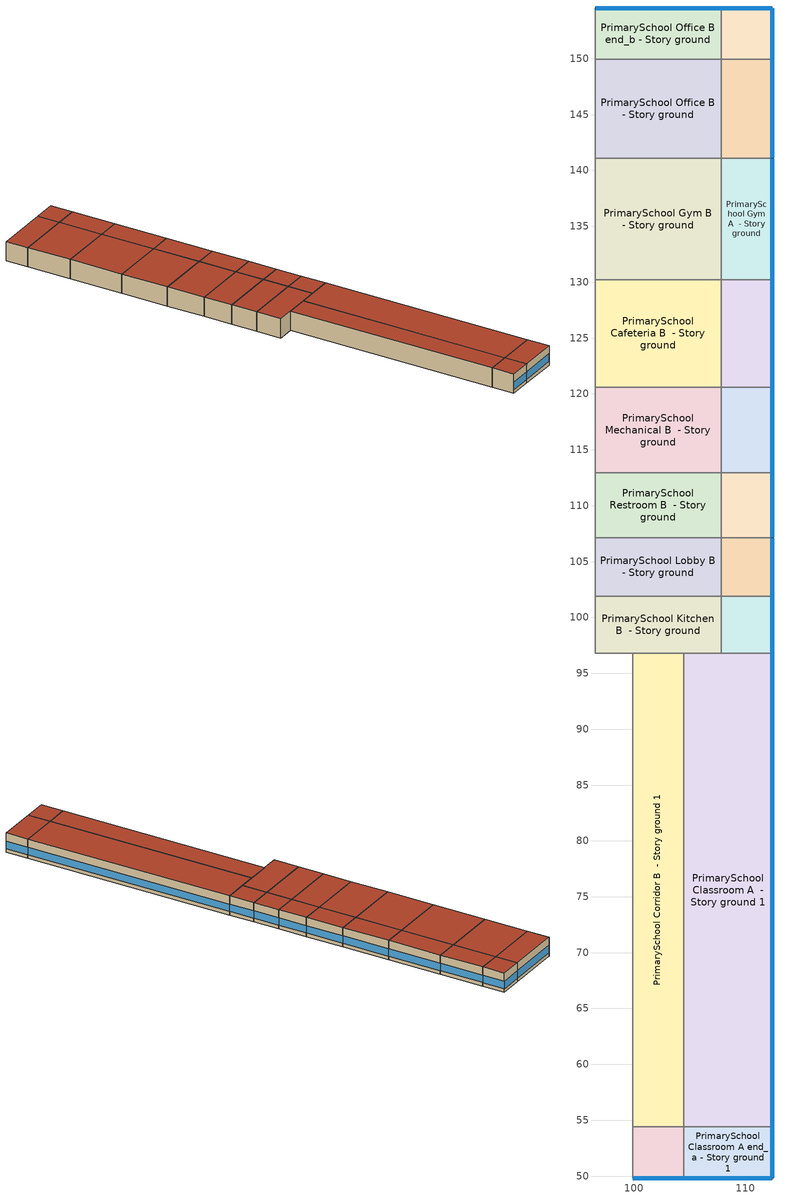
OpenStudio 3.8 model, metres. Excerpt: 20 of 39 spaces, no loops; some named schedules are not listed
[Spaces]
PrimarySchool Classroom A end_a - Story ground 1
 floor ground (Foundation F 1.26W/m*K Perim 12.47m Area 36.13m2): 112.39,49.83 104.49,49.83 104.49,54.4 112.39,54.4 z0
 wall outside: 104.49,49.83 112.39,49.83 112.39,54.4 z0:3.96
 wall to PrimarySchool Corridor B end_a - Story ground 1: 104.49,54.4 104.49,49.83 z0:3.96
 wall to PrimarySchool Classroom A  - Story ground 1: 112.39,54.4 104.49,54.4 z0:3.96
 window (Window U-0.91 SHGC 0.53): 112.39,49.85 112.39,54.37 / 104.51,49.83 112.36,49.83 z0.76:2.28
 roof outside: 112.39,54.4 104.49,54.4 104.49,49.83 112.39,49.83 z3.96
PrimarySchool Corridor B end_a - Story ground 1
 floor ground (Foundation F 1.26W/m*K Perim 4.6m Area 21.03m2): 104.49,49.83 99.89,49.83 99.89,54.4 104.49,54.4 z0
 wall outside: 99.89,49.83 104.49,49.83 z0:3.96
 wall to PrimarySchool Classroom C end_a - Story ground 1: 99.89,54.4 99.89,49.83 z0:3.96
 wall to PrimarySchool Corridor B  - Story ground 1: 104.49,54.4 99.89,54.4 z0:3.96
 window (Window U-0.91 SHGC 0.53): 99.91,49.83 104.46,49.83 z0.76:2.28
 roof outside: 104.49,54.4 99.89,54.4 99.89,49.83 104.49,49.83 z3.96
PrimarySchool Classroom A  - Story ground 1
 floor ground (Foundation F 1.26W/m*K Perim 42.4m Area 335.09m2): 112.39,54.4 104.49,54.4 104.49,96.8 112.39,96.8 z0
 wall outside: 112.39,54.4 112.39,96.8 z0:3.96
 wall to PrimarySchool Corridor B  - Story ground 1: 104.49,96.8 104.49,54.4 z0:3.96
 wall to PrimarySchool Kitchen A  - Story ground: 112.39,96.8 107.82,96.8 z0:3.96
 wall to PrimarySchool Kitchen B  - Story ground: 107.82,96.8 104.49,96.8 z0:3.96
 window (Window U-0.91 SHGC 0.53): 112.39,54.42 112.39,96.78 z0.76:2.27
 roof outside: 112.39,96.8 104.49,96.8 104.49,54.4 112.39,54.4 z3.96
PrimarySchool Corridor B  - Story ground 1
 floor ground (Foundation F 1.26W/m*K Perim 0.0m Area 195.08m2): 104.49,54.4 99.89,54.4 99.89,96.8 104.49,96.8 z0
 wall to PrimarySchool Classroom C  - Story ground 1: 99.89,96.8 99.89,54.4 z0:3.96
 wall to PrimarySchool Kitchen B  - Story ground: 104.49,96.8 99.89,96.8 z0:3.96
 roof outside: 104.49,96.8 99.89,96.8 99.89,54.4 104.49,54.4 z3.96
PrimarySchool Kitchen A  - Story ground
 floor ground (Foundation F 1.26W/m*K Perim 5.11m Area 23.36m2): 112.39,96.8 107.82,96.8 107.82,101.91 112.39,101.91 z0
 wall outside: 112.39,96.8 112.39,101.91 z0:3.96
 wall to PrimarySchool Kitchen B  - Story ground: 107.82,101.91 107.82,96.8 z0:3.96
 wall to PrimarySchool Lobby A  - Story ground: 112.39,101.91 107.82,101.91 z0:3.96
 window (Window U-0.91 SHGC 0.53): 112.39,96.83 112.39,101.89 z0.76:2.28
 roof outside: 112.39,101.91 107.82,101.91 107.82,96.8 112.39,96.8 z3.96
PrimarySchool Kitchen B  - Story ground
 floor ground (Foundation F 1.26W/m*K Perim 0.0m Area 57.55m2): 107.82,96.8 96.55,96.8 96.55,101.91 107.82,101.91 z0
 wall to PrimarySchool Kitchen C  - Story ground: 96.55,101.91 96.55,96.8 z0:3.96
 wall to PrimarySchool Lobby B  - Story ground: 107.82,101.91 96.55,101.91 z0:3.96
 wall to PrimarySchool Classroom C  - Story ground 1: 96.55,96.8 99.89,96.8 z0:3.96
 roof outside: 107.82,101.91 96.55,101.91 96.55,96.8 107.82,96.8 z3.96
PrimarySchool Lobby A  - Story ground
 floor ground (Foundation F 1.26W/m*K Perim 5.21m Area 23.84m2): 112.39,101.91 107.82,101.91 107.82,107.13 112.39,107.13 z0
 wall outside: 112.39,101.91 112.39,107.13 z0:3.96
 wall to PrimarySchool Lobby B  - Story ground: 107.82,107.13 107.82,101.91 z0:3.96
 wall to PrimarySchool Restroom A  - Story ground: 112.39,107.13 107.82,107.13 z0:3.96
 window (Window U-0.91 SHGC 0.53): 112.39,101.94 112.39,107.1 z0.76:2.28
 roof outside: 112.39,107.13 107.82,107.13 107.82,101.91 112.39,101.91 z3.96
PrimarySchool Lobby B  - Story ground
 floor ground (Foundation F 1.26W/m*K Perim 0.0m Area 58.73m2): 107.82,101.91 96.55,101.91 96.55,107.13 107.82,107.13 z0
 wall to PrimarySchool Lobby C  - Story ground: 96.55,107.13 96.55,101.91 z0:3.96
 wall to PrimarySchool Restroom B  - Story ground: 107.82,107.13 96.55,107.13 z0:3.96
 roof outside: 107.82,107.13 96.55,107.13 96.55,101.91 107.82,101.91 z3.96
PrimarySchool Restroom A  - Story ground
 floor ground (Foundation F 1.26W/m*K Perim 5.8m Area 26.52m2): 112.39,107.13 107.82,107.13 107.82,112.93 112.39,112.93 z0
 wall outside: 112.39,107.13 112.39,112.93 z0:3.96
 wall to PrimarySchool Restroom B  - Story ground: 107.82,112.93 107.82,107.13 z0:3.96
 wall to PrimarySchool Mechanical A  - Story ground: 112.39,112.93 107.82,112.93 z0:3.96
 window (Window U-0.91 SHGC 0.53): 112.39,107.15 112.39,112.9 z0.76:2.28
 roof outside: 112.39,112.93 107.82,112.93 107.82,107.13 112.39,107.13 z3.96
PrimarySchool Restroom B  - Story ground
 floor ground (Foundation F 1.26W/m*K Perim 0.0m Area 65.33m2): 107.82,107.13 96.55,107.13 96.55,112.93 107.82,112.93 z0
 wall to PrimarySchool Restroom C  - Story ground: 96.55,112.93 96.55,107.13 z0:3.96
 wall to PrimarySchool Mechanical B  - Story ground: 107.82,112.93 96.55,112.93 z0:3.96
 roof outside: 107.82,112.93 96.55,112.93 96.55,107.13 107.82,107.13 z3.96
PrimarySchool Mechanical A  - Story ground
 floor ground (Foundation F 1.26W/m*K Perim 7.69m Area 35.14m2): 112.39,112.93 107.82,112.93 107.82,120.62 112.39,120.62 z0
 wall outside: 112.39,112.93 112.39,120.62 z0:3.96
 wall to PrimarySchool Mechanical B  - Story ground: 107.82,120.62 107.82,112.93 z0:3.96
 wall to PrimarySchool Cafeteria A  - Story ground: 112.39,120.62 107.82,120.62 z0:3.96
 window (Window U-0.91 SHGC 0.53): 112.39,112.95 112.39,120.59 z0.76:2.28
 roof outside: 112.39,120.62 107.82,120.62 107.82,112.93 112.39,112.93 z3.96
PrimarySchool Mechanical B  - Story ground
 floor ground (Foundation F 1.26W/m*K Perim 0.0m Area 86.56m2): 107.82,112.93 96.55,112.93 96.55,120.62 107.82,120.62 z0
 wall to PrimarySchool Mechanical C  - Story ground: 96.55,120.62 96.55,112.93 z0:3.96
 wall to PrimarySchool Cafeteria B  - Story ground: 107.82,120.62 96.55,120.62 z0:3.96
 roof outside: 107.82,120.62 96.55,120.62 96.55,112.93 107.82,112.93 z3.96
PrimarySchool Cafeteria A  - Story ground
 floor ground (Foundation F 1.26W/m*K Perim 9.59m Area 43.86m2): 112.39,120.62 107.82,120.62 107.82,130.21 112.39,130.21 z0
 wall outside: 112.39,120.62 112.39,130.21 z0:3.96
 wall to PrimarySchool Cafeteria B  - Story ground: 107.82,130.21 107.82,120.62 z0:3.96
 wall to PrimarySchool Gym A  - Story ground: 112.39,130.21 107.82,130.21 z0:3.96
 window (Window U-0.91 SHGC 0.53): 112.39,120.64 112.39,130.18 z0.76:2.28
 roof outside: 112.39,130.21 107.82,130.21 107.82,120.62 112.39,120.62 z3.96
PrimarySchool Cafeteria B  - Story ground
 floor ground (Foundation F 1.26W/m*K Perim 0.0m Area 108.02m2): 107.82,120.62 96.55,120.62 96.55,130.21 107.82,130.21 z0
 wall to PrimarySchool Cafeteria C  - Story ground: 96.55,130.21 96.55,120.62 z0:3.96
 wall to PrimarySchool Gym B  - Story ground: 107.82,130.21 96.55,130.21 z0:3.96
 roof outside: 107.82,130.21 96.55,130.21 96.55,120.62 107.82,120.62 z3.96
PrimarySchool Gym A  - Story ground
 floor ground (Foundation F 1.26W/m*K Perim 10.89m Area 49.79m2): 112.39,130.21 107.82,130.21 107.82,141.1 112.39,141.1 z0
 wall outside: 112.39,130.21 112.39,141.1 z0:3.96
 wall to PrimarySchool Gym B  - Story ground: 107.82,141.1 107.82,130.21 z0:3.96
 wall to PrimarySchool Office A  - Story ground: 112.39,141.1 107.82,141.1 z0:3.96
 window (Window U-0.91 SHGC 0.53): 112.39,130.23 112.39,141.07 z0.76:2.27
 roof outside: 112.39,141.1 107.82,141.1 107.82,130.21 112.39,130.21 z3.96
PrimarySchool Gym B  - Story ground
 floor ground (Foundation F 1.26W/m*K Perim 0.0m Area 122.64m2): 107.82,130.21 96.55,130.21 96.55,141.1 107.82,141.1 z0
 wall to PrimarySchool Gym C  - Story ground: 96.55,141.1 96.55,130.21 z0:3.96
 wall to PrimarySchool Office B  - Story ground: 107.82,141.1 96.55,141.1 z0:3.96
 roof outside: 107.82,141.1 96.55,141.1 96.55,130.21 107.82,130.21 z3.96
PrimarySchool Office A  - Story ground
 floor ground (Foundation F 1.26W/m*K Perim 8.87m Area 40.57m2): 112.39,141.1 107.82,141.1 107.82,149.97 112.39,149.97 z0
 wall outside: 112.39,141.1 112.39,149.97 z0:3.96
 wall to PrimarySchool Office B  - Story ground: 107.82,149.97 107.82,141.1 z0:3.96
 wall to PrimarySchool Office A end_b - Story ground: 112.39,149.97 107.82,149.97 z0:3.96
 window (Window U-0.91 SHGC 0.53): 112.39,141.12 112.39,149.95 z0.76:2.28
 roof outside: 112.39,149.97 107.82,149.97 107.82,141.1 112.39,141.1 z3.96
PrimarySchool Office B  - Story ground
 floor ground (Foundation F 1.26W/m*K Perim 0.0m Area 99.93m2): 107.82,141.1 96.55,141.1 96.55,149.97 107.82,149.97 z0
 wall to PrimarySchool Office C  - Story ground: 96.55,149.97 96.55,141.1 z0:3.96
 wall to PrimarySchool Office B end_b - Story ground: 107.82,149.97 96.55,149.97 z0:3.96
 roof outside: 107.82,149.97 96.55,149.97 96.55,141.1 107.82,141.1 z3.96
PrimarySchool Office A end_b - Story ground
 floor ground (Foundation F 1.26W/m*K Perim 9.14m Area 20.9m2): 112.39,149.97 107.82,149.97 107.82,154.54 112.39,154.54 z0
 wall outside: 112.39,149.97 112.39,154.54 107.82,154.54 z0:3.96
 wall to PrimarySchool Office B end_b - Story ground: 107.82,154.54 107.82,149.97 z0:3.96
 window (Window U-0.91 SHGC 0.53): 112.39,150 112.39,154.52 / 112.36,154.54 107.84,154.54 z0.76:2.28
 roof outside: 112.39,154.54 107.82,154.54 107.82,149.97 112.39,149.97 z3.96
PrimarySchool Office B end_b - Story ground
 floor ground (Foundation F 1.26W/m*K Perim 11.26m Area 51.49m2): 107.82,149.97 96.55,149.97 96.55,154.54 107.82,154.54 z0
 wall outside: 107.82,154.54 96.55,154.54 z0:3.96
 wall to PrimarySchool Office C end_b - Story ground: 96.55,154.54 96.55,149.97 z0:3.96
 window (Window U-0.91 SHGC 0.53): 107.79,154.54 96.58,154.54 z0.76:2.27
 roof outside: 107.82,154.54 96.55,154.54 96.55,149.97 107.82,149.97 z3.96
[Building]
ComStock DOE Ref Pre-1980|PrimarySchool: North Axis {deg}=270; Default Construction Set=ComStock DOE Ref Pre-1980 - PriSchl - ASHRAE 169-2013-5B; Default Schedule Set=Building Default Schedule Set; Standards Building Type=PrimarySchool
[Site]
Buckley Afb_CO_USA: Latitude {deg}=39.7; Longitude {deg}=-104.75; Time Zone {hr}=-7; Elevation {m}=1726; Terrain=City
[Site:WaterMainsTemperature]
Calculation Method=Correlation; Annual Average Outdoor Air Temperature {C}=10.6242; Maximum Difference In Monthly Average Outdoor Air Temperatures {deltaC}=24.15
[SizingPeriod:DesignDay] Barometric Pressure {Pa}=82237; Rain Indicator=No; Snow Indicator=No; Day of Month=21; Daylight Saving Time Indicator=No; Humidity Condition Type=Wetbulb; Dry-Bulb Temperature Range Modifier Type=DefaultMultipliers
Name | Maximum Dry-Bulb Temperature {C} | Daily Dry-Bulb Temperature Range {deltaC} | Wind Speed {m/s} | Wind Direction {deg} | Month | Day Type | Wetbulb or DewPoint at Maximum Dry-Bulb {C} | Solar Model Indicator | ASHRAE Clear Sky Optical Depth for Beam Irradiance | ASHRAE Clear Sky Optical Depth for Diffuse Irradiance | Sky Clearness
Buckley Afb Ann Clg .4% Condns DB=>MWB 1 | 34.1 | 15.1 | 3.7 | 90 | 7 | SummerDesignDay | 14.8 | ASHRAETau | 0.308 | 2.48
Buckley Afb Ann Clg .4% Condns WB=>MDB 1 | 25.8 | 15.1 | 3.7 | 90 | 7 | SummerDesignDay | 18 | ASHRAETau | 0.308 | 2.48
Buckley Afb Ann Htg 99.6% Condns DB 1 | -16.3 | 0 | 2.9 | 170 | 12 | WinterDesignDay | -16.3 | ASHRAEClearSky |  |  | 0
Buckley Afb August .4% Condns DB=>MCWB 1 | 35.1 | 14.5 | 3.7 | 90 | 8 | SummerDesignDay | 14.7 | ASHRAETau | 0.318 | 2.474
[ClimateZones]
Climate Zone Institution Name 1=ASHRAE; Climate Zone Document Name 1=ANSI/ASHRAE Standard 169; Climate Zone Document Year 1=2006; Climate Zone Value 1=ASHRAE 169-2013-5B
[Site:GroundTemperature:FCfactorMethod]
January Ground Temperature {C}=8.6; February Ground Temperature {C}=2.83; March Ground Temperature {C}=-0.08; April Ground Temperature {C}=1.54; May Ground Temperature {C}=-1.14; June Ground Temperature {C}=5.92; July Ground Temperature {C}=8.85; August Ground Temperature {C}=15.81; September Ground Temperature {C}=21.89; October Ground Temperature {C}=23.01; November Ground Temperature {C}=21.29; December Ground Temperature {C}=18.97
[Construction:FfactorGroundFloor] F-Factor {W/m-K}=1.26344
Name | Area {m2} | PerimeterExposed {m}
Foundation F 1.26W/m*K Perim 11.26m Area 51.49m2 | 51.4857 | 11.2611
Foundation F 1.26W/m*K Perim 8.87m Area 40.57m2 | 40.5707 | 8.87373
Foundation F 1.26W/m*K Perim 10.89m Area 49.79m2 | 49.7919 | 10.8906
Foundation F 1.26W/m*K Perim 12.47m Area 36.13m2 | 36.1293 | 12.4743
Foundation F 1.26W/m*K Perim 0.0m Area 99.93m2 | 99.9278 | 0
Foundation F 1.26W/m*K Perim 0.0m Area 195.08m2 | 195.081 | 0
Foundation F 1.26W/m*K Perim 0.0m Area 58.73m2 | 58.7258 | 0
Foundation F 1.26W/m*K Perim 9.14m Area 20.9m2 | 20.9032 | 9.144
Foundation F 1.26W/m*K Perim 5.21m Area 23.84m2 | 23.8427 | 5.21493
Foundation F 1.26W/m*K Perim 0.0m Area 65.33m2 | 65.3295 | 0
Foundation F 1.26W/m*K Perim 7.69m Area 35.14m2 | 35.1416 | 7.68627
Foundation F 1.26W/m*K Perim 4.6m Area 21.03m2 | 21.0335 | 4.60051
Foundation F 1.26W/m*K Perim 5.11m Area 23.36m2 | 23.3639 | 5.11022
Foundation F 1.26W/m*K Perim 9.59m Area 43.86m2 | 43.8552 | 9.59213
Foundation F 1.26W/m*K Perim 42.4m Area 335.09m2 | 335.091 | 42.4043
Foundation F 1.26W/m*K Perim 0.0m Area 122.64m2 | 122.64 | 0
Foundation F 1.26W/m*K Perim 0.0m Area 57.55m2 | 57.5466 | 0
Foundation F 1.26W/m*K Perim 5.8m Area 26.52m2 | 26.5238 | 5.80135
Foundation F 1.26W/m*K Perim 0.0m Area 108.02m2 | 108.018 | 0
Foundation F 1.26W/m*K Perim 0.0m Area 86.56m2 | 86.5557 | 0
[DefaultConstructionSet]
ComStock DOE Ref Pre-1980 - PriSchl - ASHRAE 169-2013-5B: Default Exterior Surface Constructions=Default Surface Constructions 1; Default Interior Surface Constructions=Default Surface Constructions 2; Default Ground Contact Surface Constructions=Default Surface Constructions 3; Default Exterior SubSurface Constructions=Default Sub Surface Constructions 1; Default Interior SubSurface Constructions=Default Sub Surface Constructions 2; Interior Partition Construction=Typical Interior Partition
[DefaultSurfaceConstructions]
Name | Floor Construction | Wall Construction | Roof Ceiling Construction
Default Surface Constructions 1 | Typical Insulated Exterior Mass Floor | Typical Insulated Exterior Mass Wall R-6.21 | Typical IEAD Roof R-13.16
Default Surface Constructions 2 | Typical Interior Floor | Typical Interior Wall | Typical Interior Ceiling
Default Surface Constructions 3 | Typical Insulated Carpeted 6in Slab Floor | Typical Insulated Basement Mass Wall
[Construction]
Typical Insulated Exterior Mass Floor: 4 in. Normalweight Concrete Floor, Typical Carpet Pad
Typical IEAD Roof R-13.16: Roof Membrane, Typical Insulation R-12.04, Metal Roof Surface
Typical Interior Floor: 100mm Normalweight concrete floor, CP02 CARPET PAD
Typical Interior Wall: G01 13mm gypsum board, G01 13mm gypsum board
Typical Interior Ceiling: CP02 CARPET PAD, 100mm Normalweight concrete floor
Typical Insulated Carpeted 6in Slab Floor: 6 in. Normalweight Concrete Floor, Typical Carpet Pad
Typical Insulated Basement Mass Wall: 8 in. Concrete Block Basement Wall
Simple Glazing U 0.62 SHGC 0.41: Simple Glazing U 0.62 SHGC 0.41
Typical Insulated Metal Door: F08 Metal surface, Typical Insulation R-3.82
U 0.88 SHGC 0.16 Sgl Ref-A-L Clr 6mm: REF A CLEAR LO 6MM
Typical Overhead Door: Typical Insulation R-3.82
Typical Interior Window: Clear 3mm
Typical Interior Door; Typical Interior Partition: G05 25mm wood
Typical Insulated Exterior Mass Wall R-6.21: 1IN Stucco, 8IN CONCRETE HW RefBldg, Typical Insulation R-3.82, 1/2IN Gypsum
InteriorFurnishings: Std Wood 6inch
Window U-0.91 SHGC 0.53: Simple Glazing Single - No LowE - Tinted/Reflective - Wood
[Material] Thermal Absorptance=0.9
Name | Roughness | Thickness {m} | Conductivity {W/m-K} | Density {kg/m3} | Specific Heat {J/kg-K} | Solar Absorptance | Visible Absorptance
4 in. Normalweight Concrete Floor | MediumRough | 0.1016 | 2.31 | 2322 | 832 | 0.7 | 0.7
Roof Membrane | VeryRough | 0.0095 | 0.16 | 1121.29 | 1460 | 0.7 | 0.7
Metal Roof Surface; F08 Metal surface | Smooth | 0.0008 | 45.28 | 7824 | 500 | 0.7 | 0.7
100mm Normalweight concrete floor | MediumRough | 0.1016 | 2.31045 | 2322 | 832.557 | 0.7 | 0.7
G01 13mm gypsum board | Smooth | 0.0127 | 0.160031 | 800.001 | 1090.73 | 0.7 | 0.5
6 in. Normalweight Concrete Floor | MediumRough | 0.1524 | 2.31 | 2322 | 832 | 0.7 | 0.7
8 in. Concrete Block Basement Wall | MediumRough | 0.2032 | 1.326 | 1842 | 912 | 0.7 | 0.7
G05 25mm wood | MediumSmooth | 0.0254 | 0.15 | 608 | 1630 | 0.5 | 0.5
1IN Stucco | Smooth | 0.0253 | 0.6918 | 1858 | 837 | 0.7 | 0.92
8IN CONCRETE HW RefBldg | Rough | 0.2032 | 1.311 | 2240 | 836.8 | 0.7 | 0.7
1/2IN Gypsum | Smooth | 0.0127 | 0.16 | 784.9 | 830 | 0.4 | 0.4
Std Wood 6inch | MediumSmooth | 0.15 | 0.12 | 540 | 1210 | 0.7 | 0.7
[Material:NoMass] Roughness=Smooth; Thermal Absorptance=0.9; Solar Absorptance=0.7
Name | Thermal Resistance {m2-K/W} | Visible Absorptance
Typical Carpet Pad; CP02 CARPET PAD | 0.21648 | 0.8
Typical Insulation R-12.04 | 2.12048 | 0.7
Typical Insulation R-3.82 | 0.673216 | 0.7
[DefaultSubSurfaceConstructions]
Name | Fixed Window Construction | Operable Window Construction | Door Construction | Glass Door Construction | Overhead Door Construction | Tubular Daylight Dome Construction | Tubular Daylight Diffuser Construction
Default Sub Surface Constructions 1 | Simple Glazing U 0.62 SHGC 0.41 | Simple Glazing U 0.62 SHGC 0.41 | Typical Insulated Metal Door | U 0.88 SHGC 0.16 Sgl Ref-A-L Clr 6mm | Typical Overhead Door | Typical Interior Window | Typical Interior Window
Default Sub Surface Constructions 2 | Typical Interior Window | Typical Interior Window | Typical Interior Door
[WindowMaterial:SimpleGlazingSystem]
Name | U-Factor {W/m2-K} | Solar Heat Gain Coefficient | Visible Transmittance
Simple Glazing U 0.62 SHGC 0.41 | 3.52052 | 0.41 | 0.81
Simple Glazing Single - No LowE - Tinted/Reflective - Wood | 5.16722 | 0.525 | 0.436
[WindowMaterial:Glazing] Optical Data Type=SpectralAverage; Infrared Transmittance at Normal Incidence=0; Front Side Infrared Hemispherical Emissivity=0.84; Conductivity {W/m-K}=0.9; Dirt Correction Factor for Solar and Visible Transmittance=1; Solar Diffusing=No
Name | Thickness {m} | Solar Transmittance at Normal Incidence | Front Side Solar Reflectance at Normal Incidence | Back Side Solar Reflectance at Normal Incidence | Visible Transmittance at Normal Incidence | Front Side Visible Reflectance at Normal Incidence | Back Side Visible Reflectance at Normal Incidence | Back Side Infrared Hemispherical Emissivity
REF A CLEAR LO 6MM | 0.006 | 0.066 | 0.341 | 0.493 | 0.08 | 0.41 | 0.37 | 0.4
Clear 3mm | 0.003 | 0.837 | 0.075 | 0.075 | 0.898 | 0.081 | 0.081 | 0.84
[SpaceType] Standards Building Type=PrimarySchool
Name | Default Schedule Set | Design Specification Outdoor Air Object | Standards Space Type
PrimarySchool Kitchen - ComStock DOE Ref Pre-1980 | PrimarySchool Kitchen Schedule Set | PrimarySchool Kitchen Ventilation | Kitchen
PrimarySchool Lobby - ComStock DOE Ref Pre-1980 | PrimarySchool Lobby Schedule Set | PrimarySchool Lobby Ventilation | Lobby
PrimarySchool Restroom - ComStock DOE Ref Pre-1980 | PrimarySchool Restroom Schedule Set | PrimarySchool Restroom Ventilation | Restroom
PrimarySchool Mechanical - ComStock DOE Ref Pre-1980 | PrimarySchool Mechanical Schedule Set | PrimarySchool Mechanical Ventilation | Mechanical
PrimarySchool Cafeteria - ComStock DOE Ref Pre-1980 | PrimarySchool Cafeteria Schedule Set | PrimarySchool Cafeteria Ventilation | Cafeteria
PrimarySchool Gym - ComStock DOE Ref Pre-1980 | PrimarySchool Gym Schedule Set | PrimarySchool Gym Ventilation | Gym
PrimarySchool Office - ComStock DOE Ref Pre-1980 | PrimarySchool Office Schedule Set | PrimarySchool Office Ventilation | Office
PrimarySchool Corridor - ComStock DOE Ref Pre-1980 | PrimarySchool Corridor Schedule Set | PrimarySchool Corridor Ventilation | Corridor
PrimarySchool Classroom - ComStock DOE Ref Pre-1980 | PrimarySchool Classroom Schedule Set | PrimarySchool Classroom Ventilation | Classroom
[BuildingStory]
Story ground: Nominal Z Coordinate {m}=0; Nominal Floor to Floor Height {m}=3.9624
[Space] Building Story=Story ground
Name | Space Type | Thermal Zone
PrimarySchool Classroom A end_a - Story ground 1 | PrimarySchool Classroom - ComStock DOE Ref Pre-1980 | Zone PrimarySchool Classroom A end_a - Story ground 1
PrimarySchool Corridor B end_a - Story ground 1 | PrimarySchool Corridor - ComStock DOE Ref Pre-1980 | Zone PrimarySchool Corridor B end_a - Story ground 1
PrimarySchool Classroom A  - Story ground 1 | PrimarySchool Classroom - ComStock DOE Ref Pre-1980 | Zone PrimarySchool Classroom A  - Story ground 1
PrimarySchool Corridor B  - Story ground 1 | PrimarySchool Corridor - ComStock DOE Ref Pre-1980 | Zone PrimarySchool Corridor B  - Story ground 1
PrimarySchool Kitchen A  - Story ground | PrimarySchool Kitchen - ComStock DOE Ref Pre-1980 | Zone PrimarySchool Kitchen A  - Story ground
PrimarySchool Kitchen B  - Story ground | PrimarySchool Kitchen - ComStock DOE Ref Pre-1980 | Zone PrimarySchool Kitchen B  - Story ground
PrimarySchool Lobby A  - Story ground | PrimarySchool Lobby - ComStock DOE Ref Pre-1980 | Zone PrimarySchool Lobby A  - Story ground
PrimarySchool Lobby B  - Story ground | PrimarySchool Lobby - ComStock DOE Ref Pre-1980 | Zone PrimarySchool Lobby B  - Story ground
PrimarySchool Restroom A  - Story ground | PrimarySchool Restroom - ComStock DOE Ref Pre-1980 | Zone PrimarySchool Restroom A  - Story ground
PrimarySchool Restroom B  - Story ground | PrimarySchool Restroom - ComStock DOE Ref Pre-1980 | Zone PrimarySchool Restroom B  - Story ground
PrimarySchool Mechanical A  - Story ground | PrimarySchool Mechanical - ComStock DOE Ref Pre-1980 | Zone PrimarySchool Mechanical A  - Story ground
PrimarySchool Mechanical B  - Story ground | PrimarySchool Mechanical - ComStock DOE Ref Pre-1980 | Zone PrimarySchool Mechanical B  - Story ground
PrimarySchool Cafeteria A  - Story ground | PrimarySchool Cafeteria - ComStock DOE Ref Pre-1980 | Zone PrimarySchool Cafeteria A  - Story ground
PrimarySchool Cafeteria B  - Story ground | PrimarySchool Cafeteria - ComStock DOE Ref Pre-1980 | Zone PrimarySchool Cafeteria B  - Story ground
PrimarySchool Gym A  - Story ground | PrimarySchool Gym - ComStock DOE Ref Pre-1980 | Zone PrimarySchool Gym A  - Story ground
PrimarySchool Gym B  - Story ground | PrimarySchool Gym - ComStock DOE Ref Pre-1980 | Zone PrimarySchool Gym B  - Story ground
PrimarySchool Office A  - Story ground | PrimarySchool Office - ComStock DOE Ref Pre-1980 | Zone PrimarySchool Office A  - Story ground
PrimarySchool Office B  - Story ground | PrimarySchool Office - ComStock DOE Ref Pre-1980 | Zone PrimarySchool Office B  - Story ground
PrimarySchool Office A end_b - Story ground | PrimarySchool Office - ComStock DOE Ref Pre-1980 | Zone PrimarySchool Office A end_b - Story ground
PrimarySchool Office B end_b - Story ground | PrimarySchool Office - ComStock DOE Ref Pre-1980 | Zone PrimarySchool Office B end_b - Story ground
[ThermalZone] Multiplier=1; Use Ideal Air Loads=No
Name | Thermostat
Zone PrimarySchool Classroom A end_a - Story ground 1 | PrimarySchool Classroom - ComStock DOE Ref Pre-1980 Thermostat 3
Zone PrimarySchool Corridor B end_a - Story ground 1 | PrimarySchool Corridor - ComStock DOE Ref Pre-1980 Thermostat 3
Zone PrimarySchool Classroom A  - Story ground 1 | PrimarySchool Classroom - ComStock DOE Ref Pre-1980 Thermostat 1
Zone PrimarySchool Corridor B  - Story ground 1 | PrimarySchool Corridor - ComStock DOE Ref Pre-1980 Thermostat 1
Zone PrimarySchool Kitchen A  - Story ground | PrimarySchool Kitchen - ComStock DOE Ref Pre-1980 Thermostat
Zone PrimarySchool Kitchen B  - Story ground | PrimarySchool Kitchen - ComStock DOE Ref Pre-1980 Thermostat 1
Zone PrimarySchool Lobby A  - Story ground | PrimarySchool Lobby - ComStock DOE Ref Pre-1980 Thermostat
Zone PrimarySchool Lobby B  - Story ground | PrimarySchool Lobby - ComStock DOE Ref Pre-1980 Thermostat 1
Zone PrimarySchool Restroom A  - Story ground | PrimarySchool Restroom - ComStock DOE Ref Pre-1980 Thermostat
Zone PrimarySchool Restroom B  - Story ground | PrimarySchool Restroom - ComStock DOE Ref Pre-1980 Thermostat 1
Zone PrimarySchool Mechanical A  - Story ground | PrimarySchool Mechanical - ComStock DOE Ref Pre-1980 Thermostat
Zone PrimarySchool Mechanical B  - Story ground | PrimarySchool Mechanical - ComStock DOE Ref Pre-1980 Thermostat 1
Zone PrimarySchool Cafeteria A  - Story ground | PrimarySchool Cafeteria - ComStock DOE Ref Pre-1980 Thermostat
Zone PrimarySchool Cafeteria B  - Story ground | PrimarySchool Cafeteria - ComStock DOE Ref Pre-1980 Thermostat 1
Zone PrimarySchool Gym A  - Story ground | PrimarySchool Gym - ComStock DOE Ref Pre-1980 Thermostat
Zone PrimarySchool Gym B  - Story ground | PrimarySchool Gym - ComStock DOE Ref Pre-1980 Thermostat 1
Zone PrimarySchool Office A  - Story ground | PrimarySchool Office - ComStock DOE Ref Pre-1980 Thermostat
Zone PrimarySchool Office B  - Story ground | PrimarySchool Office - ComStock DOE Ref Pre-1980 Thermostat 2
Zone PrimarySchool Office A end_b - Story ground | PrimarySchool Office - ComStock DOE Ref Pre-1980 Thermostat 1
Zone PrimarySchool Office B end_b - Story ground | PrimarySchool Office - ComStock DOE Ref Pre-1980 Thermostat 3
[People:Definition] Number of People Calculation Method=People/Area; Fraction Radiant=0.3
Name | People per Space Floor Area {person/m2}
PrimarySchool Cafeteria People Definition | 0.71763
PrimarySchool Classroom People Definition | 0.249938
PrimarySchool Corridor People Definition; PrimarySchool Restroom People Definition | 0.0999967
PrimarySchool Gym People Definition | 0.300313
PrimarySchool Kitchen People Definition | 0.149941
PrimarySchool Mechanical People Definition | 0.0100104
PrimarySchool Office People Definition | 0.0500522
[People] Work Efficiency Schedule=Work Efficiency Schedule; Clothing Insulation Schedule=Clothing Schedule; Air Velocity Schedule=Air Velocity Schedule; Multiplier=1
Name | People Definition | Space or SpaceType
PrimarySchool Cafeteria People | PrimarySchool Cafeteria People Definition | PrimarySchool Cafeteria - ComStock DOE Ref Pre-1980
PrimarySchool Classroom People | PrimarySchool Classroom People Definition | PrimarySchool Classroom - ComStock DOE Ref Pre-1980
PrimarySchool Corridor People | PrimarySchool Corridor People Definition | PrimarySchool Corridor - ComStock DOE Ref Pre-1980
PrimarySchool Gym People | PrimarySchool Gym People Definition | PrimarySchool Gym - ComStock DOE Ref Pre-1980
PrimarySchool Kitchen People | PrimarySchool Kitchen People Definition | PrimarySchool Kitchen - ComStock DOE Ref Pre-1980
PrimarySchool Mechanical People | PrimarySchool Mechanical People Definition | PrimarySchool Mechanical - ComStock DOE Ref Pre-1980
PrimarySchool Office People | PrimarySchool Office People Definition | PrimarySchool Office - ComStock DOE Ref Pre-1980
PrimarySchool Restroom People | PrimarySchool Restroom People Definition | PrimarySchool Restroom - ComStock DOE Ref Pre-1980
[Lights:Definition] Design Level Calculation Method=Watts/Area; Fraction Visible=0.2; Return Air Fraction=0
Name | Watts per Space Floor Area {W/m2} | Fraction Radiant
PrimarySchool Corridor - ComStock DOE Ref Pre-1980 General Lights Definition | 2.94907 | 0.31
PrimarySchool Office - ComStock DOE Ref Pre-1980 General Lights Definition | 6.74433 | 0.31
PrimarySchool Gym - ComStock DOE Ref Pre-1980 General Lights Definition | 7.86417 | 0.31
PrimarySchool Cafeteria - ComStock DOE Ref Pre-1980 General Lights Definition | 2.70767 | 0.31
PrimarySchool Cafeteria - ComStock DOE Ref Pre-1980 Task Lights Definition | 0.735422 | 0.125
PrimarySchool Cafeteria - ComStock DOE Ref Pre-1980 Wall Wash Lights Definition | 1.90206 | 0.125
PrimarySchool Restroom - ComStock DOE Ref Pre-1980 General Lights Definition | 3.33071 | 0.31
PrimarySchool Restroom - ComStock DOE Ref Pre-1980 Wall Wash Lights Definition | 2.07725 | 0.125
PrimarySchool Lobby - ComStock DOE Ref Pre-1980 General Lights Definition | 1.92838 | 0.31
PrimarySchool Lobby - ComStock DOE Ref Pre-1980 Task Lights Definition | 1.01438 | 0.125
PrimarySchool Lobby - ComStock DOE Ref Pre-1980 Wall Wash Lights Definition | 1.81461 | 0.125
PrimarySchool Classroom - ComStock DOE Ref Pre-1980 General Lights Definition | 6.25559 | 0.31
PrimarySchool Mechanical - ComStock DOE Ref Pre-1980 General Lights Definition | 3.92888 | 0.31
PrimarySchool Mechanical - ComStock DOE Ref Pre-1980 Task Lights Definition | 3.02684 | 0.125
PrimarySchool Kitchen - ComStock DOE Ref Pre-1980 General Lights Definition | 7.18292 | 0.31
PrimarySchool Kitchen - ComStock DOE Ref Pre-1980 Task Lights Definition | 8.69031 | 0.125
[ElectricEquipment:Definition] Design Level Calculation Method=Watts/Area
Name | Watts per Space Floor Area {W/m2} | Fraction Latent | Fraction Radiant | Fraction Lost
PrimarySchool Cafeteria Elec Equip Definition | 3.23149 | 0 | 0.5 | 0
PrimarySchool Classroom Elec Equip Definition | 1.90329 | 0 | 0.5 | 0
PrimarySchool Corridor Elec Equip Definition; PrimarySchool Lobby Elec Equip Definition; PrimarySchool Restroom Elec Equip Definition | 0.506631 | 0 | 0.5 | 0
PrimarySchool Gym Elec Equip Definition | 0.629866 | 0 | 0.5 | 0
misc_electric_kitchen_equipment_definition | 2.42361 | 0.25 | 0.3 | 0.2
PrimarySchool Mechanical Elec Equip Definition | 1.27205 | 0 | 0.5 | 0
PrimarySchool Office Elec Equip Definition | 1.36927 | 0 | 0.5 | 0
[ElectricEquipment] Schedule=Education_School BLDG_EQUIP_EndUseData BPR Adjusted
Name | Electric Equipment Definition | Space or SpaceType
PrimarySchool Cafeteria Elec Equip | PrimarySchool Cafeteria Elec Equip Definition | PrimarySchool Cafeteria - ComStock DOE Ref Pre-1980
PrimarySchool Classroom Elec Equip | PrimarySchool Classroom Elec Equip Definition | PrimarySchool Classroom - ComStock DOE Ref Pre-1980
PrimarySchool Corridor Elec Equip | PrimarySchool Corridor Elec Equip Definition | PrimarySchool Corridor - ComStock DOE Ref Pre-1980
PrimarySchool Gym Elec Equip | PrimarySchool Gym Elec Equip Definition | PrimarySchool Gym - ComStock DOE Ref Pre-1980
misc_electric_kitchen_equipment | misc_electric_kitchen_equipment_definition | PrimarySchool Kitchen - ComStock DOE Ref Pre-1980
PrimarySchool Lobby Elec Equip | PrimarySchool Lobby Elec Equip Definition | PrimarySchool Lobby - ComStock DOE Ref Pre-1980
PrimarySchool Mechanical Elec Equip | PrimarySchool Mechanical Elec Equip Definition | PrimarySchool Mechanical - ComStock DOE Ref Pre-1980
PrimarySchool Office Elec Equip | PrimarySchool Office Elec Equip Definition | PrimarySchool Office - ComStock DOE Ref Pre-1980
PrimarySchool Restroom Elec Equip | PrimarySchool Restroom Elec Equip Definition | PrimarySchool Restroom - ComStock DOE Ref Pre-1980
[DesignSpecification:OutdoorAir] Outdoor Air Method=Sum
Name | Outdoor Air Flow per Person {m3/s-person} | Outdoor Air Flow per Floor Area {m3/s-m2}
PrimarySchool Cafeteria Ventilation; PrimarySchool Gym Ventilation; PrimarySchool Office Ventilation | 0.00943895
PrimarySchool Classroom Ventilation | 0.00799951
PrimarySchool Corridor Ventilation; PrimarySchool Lobby Ventilation |  | 0.000508
PrimarySchool Kitchen Ventilation |  | 0.0023876
PrimarySchool Mechanical Ventilation |  | 0.000254
PrimarySchool Restroom Ventilation |  | 0.0048768
[DefaultScheduleSet]
Name | Number of People Schedule | People Activity Level Schedule | Lighting Schedule | Electric Equipment Schedule | Infiltration Schedule | Gas Equipment Schedule | Hours of Operation Schedule
PrimarySchool Cafeteria Schedule Set | PrimarySchool Cafeteria Occ | PrimarySchool Activity | Education_School BLDG_LIGHT_EndUseData | Education_School BLDG_EQUIP_EndUseData | PrimarySchool Infil
PrimarySchool Classroom Schedule Set; PrimarySchool Corridor Schedule Set; PrimarySchool Lobby Schedule Set; PrimarySchool Mechanical Schedule Set; PrimarySchool Office Schedule Set; PrimarySchool Restroom Schedule Set | PrimarySchool Bldg Occ | PrimarySchool Activity | Education_School BLDG_LIGHT_EndUseData | Education_School BLDG_EQUIP_EndUseData | PrimarySchool Infil
PrimarySchool Gym Schedule Set | PrimarySchool Gym Occ | PrimarySchool Activity | Education_School BLDG_LIGHT_EndUseData | Education_School BLDG_EQUIP_EndUseData | PrimarySchool Infil
PrimarySchool Kitchen Schedule Set | PrimarySchool Bldg Occ | PrimarySchool Activity | Education_School BLDG_LIGHT_EndUseData | Education_School BLDG_EQUIP_EndUseData | PrimarySchool Infil | PrimarySchool Kitchen Gas
Building Default Schedule Set |  |  |  |  |  |  | Building Hours of Operation NonResidential
[Exterior:Lights:Definition]
Name | Design Level {W}
Parking Areas and Drives Def (W/ft^2) | 0.0497494
Building Facades Def (W/ft^2) | 0.25
Main Entries Def (W/ft) | 30
Other Doors Def (W/ft) | 25
[Exterior:Lights] Schedule=FRAC_OA_MIN_ems_Zone_PrimarySchool_Classroom_C____Story_ground_Evaporative_Cooler_OA_Controller; Control Option=AstronomicalClock
Name | Exterior Lights Definition | Multiplier
Parking Areas and Drives | Parking Areas and Drives Def (W/ft^2) | 13561.7
Building Facades | Building Facades Def (W/ft^2) | 21346.4
Main Entries | Main Entries Def (W/ft) | 73.6
Other Doors | Other Doors Def (W/ft) | 60.72
[ThermostatSetpoint:DualSetpoint] Heating Setpoint Temperature Schedule=PrimarySchool HtgSetp; Cooling Setpoint Temperature Schedule=PrimarySchool ClgSetp
PrimarySchool Cafeteria - ComStock DOE Ref Pre-1980 Thermostat; PrimarySchool Cafeteria - ComStock DOE Ref Pre-1980 Thermostat 1; PrimarySchool Classroom - ComStock DOE Ref Pre-1980 Thermostat 1; PrimarySchool Classroom - ComStock DOE Ref Pre-1980 Thermostat 3; PrimarySchool Corridor - ComStock DOE Ref Pre-1980 Thermostat 1; PrimarySchool Corridor - ComStock DOE Ref Pre-1980 Thermostat 3; PrimarySchool Gym - ComStock DOE Ref Pre-1980 Thermostat; PrimarySchool Gym - ComStock DOE Ref Pre-1980 Thermostat 1; PrimarySchool Kitchen - ComStock DOE Ref Pre-1980 Thermostat; PrimarySchool Kitchen - ComStock DOE Ref Pre-1980 Thermostat 1; PrimarySchool Lobby - ComStock DOE Ref Pre-1980 Thermostat; PrimarySchool Lobby - ComStock DOE Ref Pre-1980 Thermostat 1; PrimarySchool Mechanical - ComStock DOE Ref Pre-1980 Thermostat; PrimarySchool Mechanical - ComStock DOE Ref Pre-1980 Thermostat 1; PrimarySchool Office - ComStock DOE Ref Pre-1980 Thermostat; PrimarySchool Office - ComStock DOE Ref Pre-1980 Thermostat 1; PrimarySchool Office - ComStock DOE Ref Pre-1980 Thermostat 2; PrimarySchool Office - ComStock DOE Ref Pre-1980 Thermostat 3; PrimarySchool Restroom - ComStock DOE Ref Pre-1980 Thermostat; PrimarySchool Restroom - ComStock DOE Ref Pre-1980 Thermostat 1
[InternalMass:Definition]
Internal Mass Definition 1: Construction=InteriorFurnishings; Design Level Calculation Method=SurfaceArea/Area; Surface Area per Space Floor Area=2
[InternalMass] Internal Mass Definition=Internal Mass Definition 1; Multiplier=1
Name | Space or SpaceType
PrimarySchool Office B end_b - Story ground Mass | PrimarySchool Office B end_b - Story ground
PrimarySchool Office A  - Story ground Mass | PrimarySchool Office A  - Story ground
PrimarySchool Gym A  - Story ground Mass | PrimarySchool Gym A  - Story ground
PrimarySchool Classroom A end_a - Story ground 1 Mass | PrimarySchool Classroom A end_a - Story ground 1
PrimarySchool Office B  - Story ground Mass | PrimarySchool Office B  - Story ground
PrimarySchool Corridor B  - Story ground 1 Mass | PrimarySchool Corridor B  - Story ground 1
PrimarySchool Lobby B  - Story ground Mass | PrimarySchool Lobby B  - Story ground
PrimarySchool Lobby A  - Story ground Mass | PrimarySchool Lobby A  - Story ground
PrimarySchool Restroom B  - Story ground Mass | PrimarySchool Restroom B  - Story ground
PrimarySchool Cafeteria A  - Story ground Mass | PrimarySchool Cafeteria A  - Story ground
PrimarySchool Kitchen A  - Story ground Mass | PrimarySchool Kitchen A  - Story ground
PrimarySchool Corridor B end_a - Story ground 1 Mass | PrimarySchool Corridor B end_a - Story ground 1
PrimarySchool Gym B  - Story ground Mass | PrimarySchool Gym B  - Story ground
PrimarySchool Kitchen B  - Story ground Mass | PrimarySchool Kitchen B  - Story ground
PrimarySchool Classroom A  - Story ground 1 Mass | PrimarySchool Classroom A  - Story ground 1
PrimarySchool Restroom A  - Story ground Mass | PrimarySchool Restroom A  - Story ground
PrimarySchool Cafeteria B  - Story ground Mass | PrimarySchool Cafeteria B  - Story ground
PrimarySchool Office A end_b - Story ground Mass | PrimarySchool Office A end_b - Story ground
PrimarySchool Mechanical A  - Story ground Mass | PrimarySchool Mechanical A  - Story ground
PrimarySchool Mechanical B  - Story ground Mass | PrimarySchool Mechanical B  - Story ground
[Lights] Schedule=Education_School BLDG_LIGHT_EndUseData BPR Adjusted; Fraction Replaceable=1
Name | Lights Definition | Space or SpaceType
PrimarySchool Corridor - ComStock DOE Ref Pre-1980 General Lighting | PrimarySchool Corridor - ComStock DOE Ref Pre-1980 General Lights Definition | PrimarySchool Corridor - ComStock DOE Ref Pre-1980
PrimarySchool Office - ComStock DOE Ref Pre-1980 General Lighting | PrimarySchool Office - ComStock DOE Ref Pre-1980 General Lights Definition | PrimarySchool Office - ComStock DOE Ref Pre-1980
PrimarySchool Gym - ComStock DOE Ref Pre-1980 General Lighting | PrimarySchool Gym - ComStock DOE Ref Pre-1980 General Lights Definition | PrimarySchool Gym - ComStock DOE Ref Pre-1980
PrimarySchool Cafeteria - ComStock DOE Ref Pre-1980 General Lighting | PrimarySchool Cafeteria - ComStock DOE Ref Pre-1980 General Lights Definition | PrimarySchool Cafeteria - ComStock DOE Ref Pre-1980
PrimarySchool Cafeteria - ComStock DOE Ref Pre-1980 Task Lighting | PrimarySchool Cafeteria - ComStock DOE Ref Pre-1980 Task Lights Definition | PrimarySchool Cafeteria - ComStock DOE Ref Pre-1980
PrimarySchool Cafeteria - ComStock DOE Ref Pre-1980 Wall Wash Lighting | PrimarySchool Cafeteria - ComStock DOE Ref Pre-1980 Wall Wash Lights Definition | PrimarySchool Cafeteria - ComStock DOE Ref Pre-1980
PrimarySchool Restroom - ComStock DOE Ref Pre-1980 General Lighting | PrimarySchool Restroom - ComStock DOE Ref Pre-1980 General Lights Definition | PrimarySchool Restroom - ComStock DOE Ref Pre-1980
PrimarySchool Restroom - ComStock DOE Ref Pre-1980 Wall Wash Lighting | PrimarySchool Restroom - ComStock DOE Ref Pre-1980 Wall Wash Lights Definition | PrimarySchool Restroom - ComStock DOE Ref Pre-1980
PrimarySchool Lobby - ComStock DOE Ref Pre-1980 General Lighting | PrimarySchool Lobby - ComStock DOE Ref Pre-1980 General Lights Definition | PrimarySchool Lobby - ComStock DOE Ref Pre-1980
PrimarySchool Lobby - ComStock DOE Ref Pre-1980 Task Lighting | PrimarySchool Lobby - ComStock DOE Ref Pre-1980 Task Lights Definition | PrimarySchool Lobby - ComStock DOE Ref Pre-1980
PrimarySchool Lobby - ComStock DOE Ref Pre-1980 Wall Wash Lighting | PrimarySchool Lobby - ComStock DOE Ref Pre-1980 Wall Wash Lights Definition | PrimarySchool Lobby - ComStock DOE Ref Pre-1980
PrimarySchool Classroom - ComStock DOE Ref Pre-1980 General Lighting | PrimarySchool Classroom - ComStock DOE Ref Pre-1980 General Lights Definition | PrimarySchool Classroom - ComStock DOE Ref Pre-1980
PrimarySchool Mechanical - ComStock DOE Ref Pre-1980 General Lighting | PrimarySchool Mechanical - ComStock DOE Ref Pre-1980 General Lights Definition | PrimarySchool Mechanical - ComStock DOE Ref Pre-1980
PrimarySchool Mechanical - ComStock DOE Ref Pre-1980 Task Lighting | PrimarySchool Mechanical - ComStock DOE Ref Pre-1980 Task Lights Definition | PrimarySchool Mechanical - ComStock DOE Ref Pre-1980
PrimarySchool Kitchen - ComStock DOE Ref Pre-1980 General Lighting | PrimarySchool Kitchen - ComStock DOE Ref Pre-1980 General Lights Definition | PrimarySchool Kitchen - ComStock DOE Ref Pre-1980
PrimarySchool Kitchen - ComStock DOE Ref Pre-1980 Task Lighting | PrimarySchool Kitchen - ComStock DOE Ref Pre-1980 Task Lights Definition | PrimarySchool Kitchen - ComStock DOE Ref Pre-1980
[SpaceInfiltration:DesignFlowRate] Design Flow Rate Calculation Method=Flow/ExteriorArea; Flow per Exterior Surface Area {m3/s-m2}=0.000826564; Velocity Term Coefficient=0
Name | Space or SpaceType | Schedule | Constant Term Coefficient | Temperature Term Coefficient | Velocity Squared Term Coefficient
PrimarySchool Office B end_b - Story ground HVAC On Infiltration | PrimarySchool Office B end_b - Story ground | Infiltration HVAC On Schedule | 0.0025 | 0.0034 | 0.034
PrimarySchool Office B end_b - Story ground HVAC Off Infiltration | PrimarySchool Office B end_b - Story ground | Infiltration HVAC Off Schedule | 0 | 0.0066 | 0.0423
PrimarySchool Office A  - Story ground HVAC On Infiltration | PrimarySchool Office A  - Story ground | Infiltration HVAC On Schedule | 0.0025 | 0.0034 | 0.034
PrimarySchool Office A  - Story ground HVAC Off Infiltration | PrimarySchool Office A  - Story ground | Infiltration HVAC Off Schedule | 0 | 0.0066 | 0.0423
PrimarySchool Gym A  - Story ground HVAC On Infiltration | PrimarySchool Gym A  - Story ground | Infiltration HVAC On Schedule | 0.0025 | 0.0034 | 0.034
PrimarySchool Gym A  - Story ground HVAC Off Infiltration | PrimarySchool Gym A  - Story ground | Infiltration HVAC Off Schedule | 0 | 0.0066 | 0.0423
PrimarySchool Classroom A end_a - Story ground 1 HVAC On Infiltration | PrimarySchool Classroom A end_a - Story ground 1 | Infiltration HVAC On Schedule | 0.0025 | 0.0034 | 0.034
PrimarySchool Classroom A end_a - Story ground 1 HVAC Off Infiltration | PrimarySchool Classroom A end_a - Story ground 1 | Infiltration HVAC Off Schedule | 0 | 0.0066 | 0.0423
PrimarySchool Office B  - Story ground HVAC On Infiltration | PrimarySchool Office B  - Story ground | Infiltration HVAC On Schedule | 0.0025 | 0.0034 | 0.034
PrimarySchool Office B  - Story ground HVAC Off Infiltration | PrimarySchool Office B  - Story ground | Infiltration HVAC Off Schedule | 0 | 0.0066 | 0.0423
PrimarySchool Corridor B  - Story ground 1 HVAC On Infiltration | PrimarySchool Corridor B  - Story ground 1 | Infiltration HVAC On Schedule | 0.0025 | 0.0034 | 0.034
PrimarySchool Corridor B  - Story ground 1 HVAC Off Infiltration | PrimarySchool Corridor B  - Story ground 1 | Infiltration HVAC Off Schedule | 0 | 0.0066 | 0.0423
PrimarySchool Lobby B  - Story ground HVAC On Infiltration | PrimarySchool Lobby B  - Story ground | Infiltration HVAC On Schedule | 0.0025 | 0.0034 | 0.034
PrimarySchool Lobby B  - Story ground HVAC Off Infiltration | PrimarySchool Lobby B  - Story ground | Infiltration HVAC Off Schedule | 0 | 0.0066 | 0.0423
PrimarySchool Lobby A  - Story ground HVAC On Infiltration | PrimarySchool Lobby A  - Story ground | Infiltration HVAC On Schedule | 0.0025 | 0.0034 | 0.034
PrimarySchool Lobby A  - Story ground HVAC Off Infiltration | PrimarySchool Lobby A  - Story ground | Infiltration HVAC Off Schedule | 0 | 0.0066 | 0.0423
PrimarySchool Restroom B  - Story ground HVAC On Infiltration | PrimarySchool Restroom B  - Story ground | Infiltration HVAC On Schedule | 0.0025 | 0.0034 | 0.034
PrimarySchool Restroom B  - Story ground HVAC Off Infiltration | PrimarySchool Restroom B  - Story ground | Infiltration HVAC Off Schedule | 0 | 0.0066 | 0.0423
PrimarySchool Cafeteria A  - Story ground HVAC On Infiltration | PrimarySchool Cafeteria A  - Story ground | Infiltration HVAC On Schedule | 0.0025 | 0.0034 | 0.034
PrimarySchool Cafeteria A  - Story ground HVAC Off Infiltration | PrimarySchool Cafeteria A  - Story ground | Infiltration HVAC Off Schedule | 0 | 0.0066 | 0.0423
PrimarySchool Kitchen A  - Story ground HVAC On Infiltration | PrimarySchool Kitchen A  - Story ground | Infiltration HVAC On Schedule | 0.0025 | 0.0034 | 0.034
PrimarySchool Kitchen A  - Story ground HVAC Off Infiltration | PrimarySchool Kitchen A  - Story ground | Infiltration HVAC Off Schedule | 0 | 0.0066 | 0.0423
PrimarySchool Corridor B end_a - Story ground 1 HVAC On Infiltration | PrimarySchool Corridor B end_a - Story ground 1 | Infiltration HVAC On Schedule | 0.0025 | 0.0034 | 0.034
PrimarySchool Corridor B end_a - Story ground 1 HVAC Off Infiltration | PrimarySchool Corridor B end_a - Story ground 1 | Infiltration HVAC Off Schedule | 0 | 0.0066 | 0.0423
PrimarySchool Gym B  - Story ground HVAC On Infiltration | PrimarySchool Gym B  - Story ground | Infiltration HVAC On Schedule | 0.0025 | 0.0034 | 0.034
PrimarySchool Gym B  - Story ground HVAC Off Infiltration | PrimarySchool Gym B  - Story ground | Infiltration HVAC Off Schedule | 0 | 0.0066 | 0.0423
PrimarySchool Kitchen B  - Story ground HVAC On Infiltration | PrimarySchool Kitchen B  - Story ground | Infiltration HVAC On Schedule | 0.0025 | 0.0034 | 0.034
PrimarySchool Kitchen B  - Story ground HVAC Off Infiltration | PrimarySchool Kitchen B  - Story ground | Infiltration HVAC Off Schedule | 0 | 0.0066 | 0.0423
PrimarySchool Classroom A  - Story ground 1 HVAC On Infiltration | PrimarySchool Classroom A  - Story ground 1 | Infiltration HVAC On Schedule | 0.0025 | 0.0034 | 0.034
PrimarySchool Classroom A  - Story ground 1 HVAC Off Infiltration | PrimarySchool Classroom A  - Story ground 1 | Infiltration HVAC Off Schedule | 0 | 0.0066 | 0.0423
PrimarySchool Restroom A  - Story ground HVAC On Infiltration | PrimarySchool Restroom A  - Story ground | Infiltration HVAC On Schedule | 0.0025 | 0.0034 | 0.034
PrimarySchool Restroom A  - Story ground HVAC Off Infiltration | PrimarySchool Restroom A  - Story ground | Infiltration HVAC Off Schedule | 0 | 0.0066 | 0.0423
PrimarySchool Cafeteria B  - Story ground HVAC On Infiltration | PrimarySchool Cafeteria B  - Story ground | Infiltration HVAC On Schedule | 0.0025 | 0.0034 | 0.034
PrimarySchool Cafeteria B  - Story ground HVAC Off Infiltration | PrimarySchool Cafeteria B  - Story ground | Infiltration HVAC Off Schedule | 0 | 0.0066 | 0.0423
PrimarySchool Office A end_b - Story ground HVAC On Infiltration | PrimarySchool Office A end_b - Story ground | Infiltration HVAC On Schedule | 0.0025 | 0.0034 | 0.034
PrimarySchool Office A end_b - Story ground HVAC Off Infiltration | PrimarySchool Office A end_b - Story ground | Infiltration HVAC Off Schedule | 0 | 0.0066 | 0.0423
PrimarySchool Mechanical A  - Story ground HVAC On Infiltration | PrimarySchool Mechanical A  - Story ground | Infiltration HVAC On Schedule | 0.0025 | 0.0034 | 0.034
PrimarySchool Mechanical A  - Story ground HVAC Off Infiltration | PrimarySchool Mechanical A  - Story ground | Infiltration HVAC Off Schedule | 0 | 0.0066 | 0.0423
PrimarySchool Mechanical B  - Story ground HVAC On Infiltration | PrimarySchool Mechanical B  - Story ground | Infiltration HVAC On Schedule | 0.0025 | 0.0034 | 0.034
PrimarySchool Mechanical B  - Story ground HVAC Off Infiltration | PrimarySchool Mechanical B  - Story ground | Infiltration HVAC Off Schedule | 0 | 0.0066 | 0.0423
[Schedule:Day]
PrimarySchool Activity Default: No, 0, 45, 120, 24, 0, 120
PrimarySchool Activity Winter Design Day; PrimarySchool Activity Summer Design Day: No, 24, 0, 120
Education_School BLDG_LIGHT_EndUseData Default: No, 0, 15, 0.122676, 0, 30, 0.122637, 0, 45, 0.122598, 1, 0, 0.122559, 1, 15, 0.12252, 1, 30, 0.122419, 1, 45, 0.122317, 2, 0, 0.122215, 2, 15, 0.122113, 2, 30, 0.122023, 2, 45, 0.121933, 3, 0, 0.121843, 3, 15, 0.121753, 3, 30, 0.121903, 3, 45, 0.122052, 4, 0, 0.122201, 4, 15, 0.122351, 4, 30, 0.122408, 4, 45, 0.122465, 5, 0, 0.122523, 5, 15, 0.12258, 5, 30, 0.126927, 5, 45, 0.131274, 6, 0, 0.135621, 6, 15, 0.139968, 6, 30, 0.162379, 6, 45, 0.18479, 7, 0, 0.207201, 7, 15, 0.229612, 7, 30, 0.281036, 7, 45, 0.332461, 8, 0, 0.383885, 8, 15, 0.43531, 8, 30, 0.475502, 8, 45, 0.515694, 9, 0, 0.555886, 9, 15, 0.596078, 9, 30, 0.599436, 9, 45, 0.602794, 10, 0, 0.606152, 10, 15, 0.609511, 10, 30, 0.621318, 10, 45, 0.633125, 11, 0, 0.644933, 11, 15, 0.65674, 11, 30, 0.652442, 11, 45, 0.648145, 12, 0, 0.643847, 12, 15, 0.63955, 12, 30, 0.640089, 12, 45, 0.640627, 13, 0, 0.641166, 13, 15, 0.641705, 13, 30, 0.640612, 13, 45, 0.63952, 14, 0, 0.638427, 14, 15, 0.637335, 14, 30, 0.628809, 14, 45, 0.620283, 15, 0, 0.611757, 15, 15, 0.603231, 15, 30, 0.58861, 15, 45, 0.573989, 16, 0, 0.559368, 16, 15, 0.544746, 16, 30, 0.521564, 16, 45, 0.498381, 17, 0, 0.475199, 17, 15, 0.452016, 17, 30, 0.440954, 17, 45, 0.429893, 18, 0, 0.418831, 18, 15, 0.40777, 18, 30, 0.400724, 18, 45, 0.393679, 19, 0, 0.386633, 19, 15, 0.379587, 19, 30, 0.356275, 19, 45, 0.332962, 20, 0, 0.309649, 20, 15, 0.286336, 20, 30, 0.275833, 20, 45, 0.26533, 21, 0, 0.254827, 21, 15, 0.244324, 21, 30, 0.22977, 21, 45, 0.215216, 22, 0, 0.200661, 22, 15, 0.186107, 22, 30, 0.170527, 22, 45, 0.154947, 23, 0, 0.139366, 23, 15, 0.123786, 23, 30, 0.123508, 23, 45, 0.123231, 24, 0, 0.122953
Education_School BLDG_LIGHT_EndUseData Summer Design Day: No, 24, 0, 1
Education_School BLDG_LIGHT_EndUseData Winter Design Day; PrimarySchool Bldg Occ Winter Design Day: No, 24, 0, 0
PrimarySchool Bldg Occ Summer Design Day: No, 8, 0, 0, 16, 0, 0.75, 21, 0, 0.15, 24, 0, 0
[Schedule:Rule] Date Specification Type=DateRange
Name | Schedule Ruleset | Rule Order | Day Schedule | Apply Saturday | Start Month | Start Day | End Month | End Day | Apply Sunday | Apply Monday | Apply Tuesday | Apply Wednesday | Apply Thursday | Apply Friday
Schedule Rule 8 | Education_School BLDG_LIGHT_EndUseData | 9 | Education_School BLDG_LIGHT_EndUseData Sat Day | Yes | 1 | 1 | 6 | 16
Schedule Rule 9 | Education_School BLDG_LIGHT_EndUseData | 8 | Education_School BLDG_LIGHT_EndUseData Sat Day 1 | Yes | 6 | 17 | 8 | 26
Schedule Rule 10 | Education_School BLDG_LIGHT_EndUseData | 7 | Education_School BLDG_LIGHT_EndUseData Sat Day 2 | Yes | 8 | 27 | 12 | 31
Schedule Rule 11 | Education_School BLDG_LIGHT_EndUseData | 6 | Education_School BLDG_LIGHT_EndUseData Sun Day |  | 1 | 1 | 6 | 16 | Yes
Schedule Rule 12 | Education_School BLDG_LIGHT_EndUseData | 5 | Education_School BLDG_LIGHT_EndUseData Sun Day 1 |  | 6 | 17 | 8 | 26 | Yes
Schedule Rule 13 | Education_School BLDG_LIGHT_EndUseData | 4 | Education_School BLDG_LIGHT_EndUseData Sun Day 2 |  | 8 | 27 | 12 | 31 | Yes
Schedule Rule 22 | PrimarySchool Bldg Occ | 7 | PrimarySchool Bldg Occ Wkdy Day |  | 7 | 1 | 9 | 1 |  | Yes | Yes | Yes | Yes | Yes
Schedule Rule 23 | PrimarySchool Bldg Occ | 6 | PrimarySchool Bldg Occ Wkdy Day 1 |  | 9 | 1 | 12 | 31 |  | Yes | Yes | Yes | Yes | Yes
Schedule Rule 7 | Education_School BLDG_LIGHT_EndUseData | 3 | Education_School BLDG_LIGHT_EndUseData Wkdy Day 2 |  | 8 | 27 | 8 | 31 |  | Yes | Yes | Yes | Yes | Yes
Schedule Rule 51 | Education_School BLDG_LIGHT_EndUseData | 2 | Education_School BLDG_LIGHT_EndUseData Wkdy Day 3 |  | 9 | 3 | 12 | 31 |  | Yes | Yes | Yes | Yes | Yes
Schedule Rule 52 | Education_School BLDG_LIGHT_EndUseData | 1 | Education_School BLDG_LIGHT_EndUseData Wkdy Day 4 |  | 6 | 18 | 6 | 29 |  | Yes | Yes | Yes | Yes | Yes
Schedule Rule 53 | Education_School BLDG_LIGHT_EndUseData | 0 | Education_School BLDG_LIGHT_EndUseData Wkdy Day 5 |  | 7 | 2 | 8 | 24 |  | Yes | Yes | Yes | Yes | Yes
Schedule Rule 17 | PrimarySchool Bldg Occ | 5 | PrimarySchool Bldg Occ Wknd Day 3 | Yes | 9 | 1 | 12 | 29
Schedule Rule 18 | PrimarySchool Bldg Occ | 4 | PrimarySchool Bldg Occ Wknd Day 4 |  | 9 | 2 | 12 | 30 | Yes
Schedule Rule 19 | PrimarySchool Bldg Occ | 3 | PrimarySchool Bldg Occ Wknd Day 5 |  | 7 | 1 | 8 | 26 | Yes
Schedule Rule 20 | PrimarySchool Bldg Occ | 2 | PrimarySchool Bldg Occ Wknd Day 6 | Yes | 7 | 7 | 8 | 25
Schedule Rule 21 | PrimarySchool Bldg Occ | 1 | PrimarySchool Bldg Occ Wknd Day 7 | Yes | 1 | 6 | 6 | 30
Schedule Rule 61 | PrimarySchool Bldg Occ | 0 | PrimarySchool Bldg Occ Wknd Day 8 |  | 1 | 7 | 6 | 24 | Yes
Schedule Rule 24 | PrimarySchool Activity | 2 | PrimarySchool Activity Default 1 | Yes | 1 | 6 | 12 | 29
Schedule Rule 25 | PrimarySchool Activity | 1 | PrimarySchool Activity Default 2 |  | 1 | 7 | 12 | 30 | Yes
Schedule Rule 26 | PrimarySchool Activity | 0 | PrimarySchool Activity Default 3 |  | 7 | 2 | 8 | 31 |  | Yes | Yes | Yes | Yes | Yes
